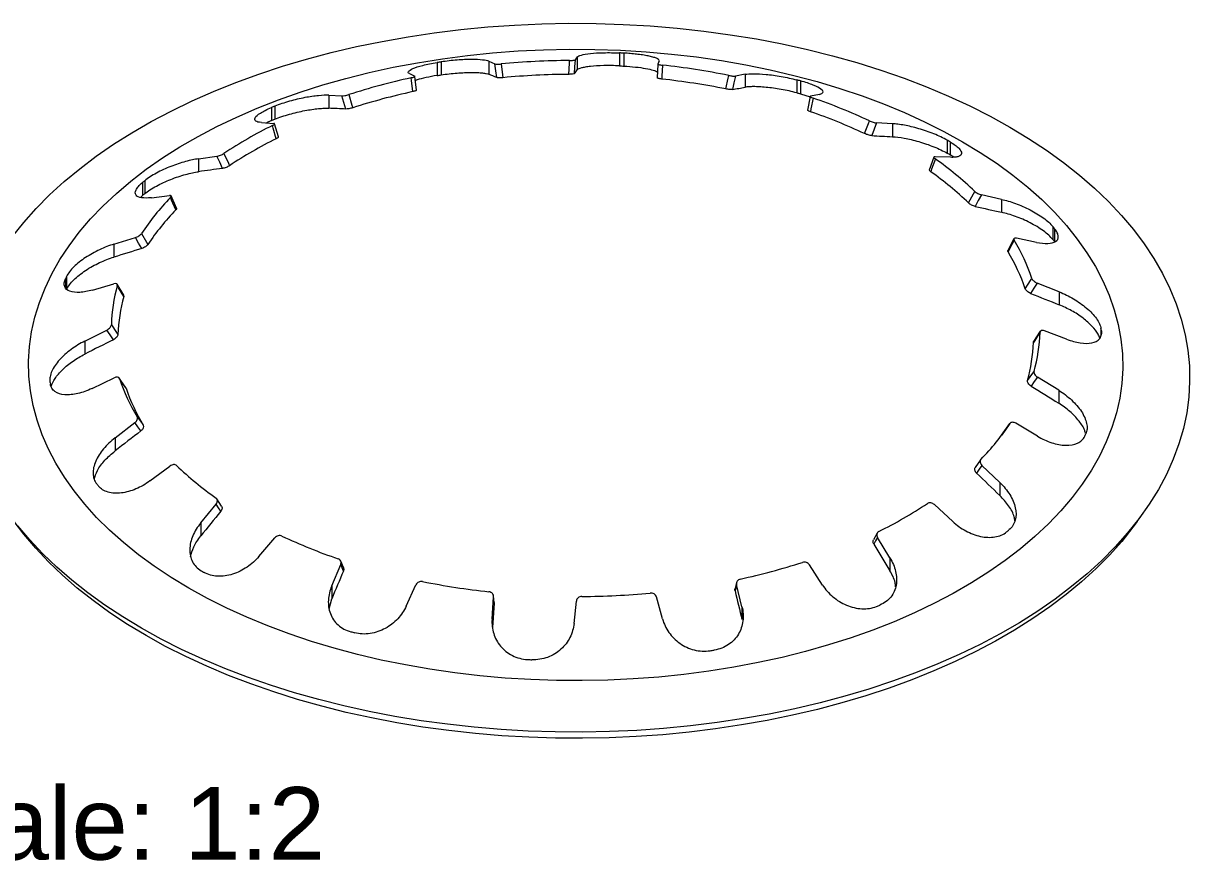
# Model space of a CAD drawing. Header units: millimetres. Extents: x 4337 to 4534, y 1258 to 1534.
# Drawn here: x 4363.1 to 4415.3, y 1314.5 to 1352 of the extents above; entities that cross this region are included whole.
import ezdxf

# ---------------------------------------------------------------- set-up
doc = ezdxf.new("R2010")
doc.units = ezdxf.units.MM
doc.styles.get("Standard").update_dxf_attribs({"font": 'arial.ttf'})

msp = doc.modelspace()

# ---------------------------------------------------------------- linework, layer by layer
at = {"color": 7, "linetype": 'Continuous', "lineweight": 15}
for p, q in [((4381.814, 1350.294), (4381.814, 1349.714)), ((4383.949, 1350.321), (4384.222, 1350.206)), ((4383.949, 1350.321), (4383.949, 1349.741)), ((4387.913, 1350.521), (4387.81, 1350.387)), ((4387.913, 1350.521), (4387.913, 1349.941)), ((4389.806, 1350.698), (4389.806, 1350.118)), ((4389.99, 1350.688), (4389.99, 1350.108)), ((4391.583, 1350.336), (4391.514, 1350.2)), ((4391.583, 1350.336), (4391.581, 1350.353)), ((4380.39, 1349.77), (4380.631, 1349.65)), ((4381.635, 1350.266), (4381.635, 1349.686)), ((4391.513, 1350.198), (4391.493, 1349.577)), ((4380.709, 1349.027), (4380.637, 1349.643)), ((4395.427, 1349.741), (4394.992, 1349.662)), ((4395.427, 1349.741), (4395.427, 1349.161)), ((4397.74, 1349.49), (4397.74, 1348.91)), ((4397.907, 1349.445), (4397.907, 1348.865)), ((4376.784, 1348.8), (4377.367, 1348.771)), ((4376.784, 1348.8), (4376.784, 1348.22)), ((4397.907, 1348.865), (4398.342, 1348.728)), ((4398.345, 1348.744), (4398.223, 1348.137)), ((4398.766, 1348.842), (4398.362, 1348.754)), ((4374.213, 1348.248), (4374.213, 1347.668)), ((4374.364, 1348.309), (4374.364, 1347.729)), ((4373.766, 1347.58), (4374.321, 1347.54)), ((4374.213, 1347.668), (4373.991, 1347.564)), ((4374.523, 1346.933), (4374.355, 1347.525)), ((4402.026, 1347.525), (4401.312, 1347.562)), ((4402.026, 1347.525), (4402.026, 1346.945)), ((4404.479, 1346.788), (4404.479, 1346.208)), ((4404.61, 1346.713), (4404.61, 1346.133)), ((4370.952, 1345.955), (4371.775, 1346.07)), ((4370.952, 1345.955), (4370.952, 1345.375)), ((4403.884, 1346.026), (4403.677, 1345.453)), ((4404.631, 1346.021), (4403.941, 1346.044)), ((4368.434, 1344.886), (4368.434, 1344.306)), ((4368.54, 1344.973), (4368.54, 1344.393)), ((4368.434, 1344.306), (4368.354, 1344.223)), ((4368.839, 1344.213), (4369.642, 1344.312)), ((4369.968, 1343.741), (4369.726, 1344.292)), ((4406.913, 1344.139), (4406.007, 1344.341)), ((4406.913, 1344.139), (4406.913, 1343.559)), ((4409.212, 1342.919), (4409.212, 1342.339)), ((4409.29, 1342.822), (4409.29, 1342.242)), ((4367.157, 1342.131), (4368.12, 1342.428)), ((4367.157, 1342.131), (4367.157, 1341.551)), ((4407.462, 1342.375), (4407.193, 1341.851)), ((4408.471, 1342.211), (4407.578, 1342.396)), ((4365.043, 1340.688), (4365.043, 1340.108)), ((4409.5, 1339.993), (4408.51, 1340.388)), ((4366.204, 1340.077), (4367.158, 1340.354)), ((4367.597, 1339.839), (4367.31, 1340.335)), ((4409.5, 1339.993), (4409.5, 1339.413)), ((4365.857, 1337.788), (4366.844, 1338.283)), ((4365.857, 1337.788), (4365.857, 1337.208)), ((4408.337, 1337.728), (4408.349, 1337.765)), ((4408.644, 1338.234), (4408.347, 1337.767)), ((4409.822, 1337.874), (4408.835, 1338.249)), ((4409.475, 1335.585), (4408.521, 1336.178)), ((4366.178, 1335.669), (4367.168, 1336.145)), ((4367.696, 1335.698), (4367.398, 1336.135)), ((4409.475, 1335.585), (4409.475, 1335.005)), ((4367.208, 1333.451), (4368.1, 1334.137)), ((4408.521, 1333.531), (4407.558, 1334.105)), ((4406.996, 1333.691), (4406.92, 1333.578)), ((4367.208, 1333.451), (4367.208, 1332.871)), ((4368.765, 1331.523), (4369.671, 1332.191)), ((4405.973, 1332.475), (4405.731, 1332.128)), ((4406.839, 1331.449), (4406.036, 1332.221)), ((4406.839, 1331.449), (4406.839, 1330.869)), ((4371.047, 1329.641), (4371.737, 1330.489)), ((4371.979, 1330.395), (4371.771, 1330.72)), ((4404.726, 1329.707), (4403.904, 1330.462)), ((4412.981, 1329.704), (4413.255, 1330.087)), ((4371.047, 1329.641), (4371.047, 1329.061)), ((4373.652, 1328.137), (4374.366, 1328.971)), ((4401.343, 1329.191), (4401.175, 1328.885)), ((4401.912, 1328.082), (4401.357, 1328.993)), ((4377.441, 1327.641), (4377.319, 1327.933)), ((4401.912, 1328.082), (4401.912, 1327.502)), ((4376.912, 1326.82), (4377.316, 1327.778)), ((4398.894, 1326.862), (4398.311, 1327.761)), ((4376.912, 1326.82), (4376.912, 1326.24)), ((4380.251, 1325.921), (4380.686, 1326.871)), ((4395.048, 1326.98), (4394.975, 1326.699)), ((4395.288, 1325.892), (4395.048, 1326.883)), ((4384.095, 1325.326), (4384.164, 1326.333)), ((4384.185, 1326.086), (4384.164, 1326.363)), ((4391.729, 1325.341), (4391.456, 1326.327)), ((4376.796, 1325.8), (4376.912, 1326.24)), ((4384.185, 1326.056), (4384.11, 1324.964)), ((4387.765, 1325.141), (4387.869, 1326.146)), ((4395.288, 1325.892), (4395.288, 1325.312))]:
    msp.add_line(p, q, dxfattribs=at)
at = {"color": 8, "linetype": 'Continuous', "lineweight": 15}
for p, q in [((4364.995, 1340.585), (4364.995, 1340.171)), ((4411.366, 1338.348), (4411.366, 1338.021)), ((4411.382, 1338.242), (4411.382, 1338.117)), ((4384.095, 1325.326), (4384.095, 1325.101))]:
    msp.add_line(p, q, dxfattribs=at)
at = {"color": 7, "linetype": 'Continuous', "lineweight": 15, "flags": 128}
for points in [[(4362.611, 1342.467), (4363.119, 1343.105), (4363.677, 1343.729), (4364.281, 1344.339), (4364.932, 1344.932), (4365.627, 1345.509), (4366.366, 1346.067), (4367.147, 1346.605), (4367.968, 1347.124), (4368.829, 1347.62), (4369.726, 1348.095), (4370.659, 1348.545), (4371.626, 1348.972), (4372.624, 1349.373), (4373.652, 1349.749), (4374.708, 1350.098), (4375.79, 1350.42), (4376.895, 1350.713), (4378.022, 1350.978), (4379.168, 1351.215), (4380.331, 1351.421), (4381.508, 1351.598), (4382.698, 1351.745), (4383.898, 1351.861), (4385.106, 1351.946), (4386.319, 1352), (4387.535, 1352.024), (4388.752, 1352.016), (4389.966, 1351.977), (4391.177, 1351.907), (4392.381, 1351.806), (4393.577, 1351.675), (4394.761, 1351.513), (4395.931, 1351.322), (4397.086, 1351.1), (4398.222, 1350.849), (4399.338, 1350.57), (4400.432, 1350.262), (4401.501, 1349.927), (4402.544, 1349.564), (4403.557, 1349.176), (4404.54, 1348.762), (4405.49, 1348.323), (4406.405, 1347.86), (4407.285, 1347.375)], [(4405.163, 1346.722), (4405.956, 1346.242), (4406.709, 1345.741), (4407.421, 1345.221), (4408.09, 1344.682), (4408.714, 1344.125), (4409.292, 1343.552), (4409.823, 1342.964), (4410.306, 1342.362), (4410.739, 1341.748), (4411.122, 1341.123), (4411.454, 1340.488), (4411.734, 1339.845), (4411.961, 1339.195), (4412.136, 1338.539), (4412.257, 1337.88), (4412.324, 1337.218), (4412.337, 1336.555), (4412.297, 1335.892), (4412.203, 1335.231), (4412.055, 1334.574), (4411.854, 1333.921), (4411.601, 1333.274), (4411.295, 1332.635), (4410.937, 1332.005), (4410.529, 1331.385), (4410.071, 1330.777), (4409.564, 1330.182), (4409.009, 1329.601), (4408.407, 1329.036), (4407.761, 1328.488), (4407.071, 1327.958), (4406.338, 1327.447), (4405.565, 1326.957), (4404.752, 1326.488), (4403.903, 1326.042), (4403.018, 1325.619), (4402.1, 1325.22), (4401.151, 1324.847), (4400.172, 1324.5), (4399.166, 1324.18), (4398.135, 1323.887), (4397.082, 1323.622), (4396.008, 1323.387), (4394.917, 1323.18), (4393.81, 1323.004), (4392.689, 1322.857), (4391.558, 1322.741), (4390.419, 1322.656), (4389.274, 1322.601), (4388.126, 1322.578), (4386.978, 1322.586), (4385.831, 1322.625), (4384.689, 1322.695), (4383.553, 1322.795), (4382.427, 1322.927), (4381.313, 1323.088), (4380.214, 1323.28), (4379.131, 1323.501), (4378.067, 1323.751), (4377.025, 1324.03), (4376.006, 1324.336), (4375.013, 1324.67), (4374.049, 1325.03), (4373.115, 1325.416), (4372.213, 1325.827), (4371.346, 1326.262), (4370.515, 1326.72), (4369.722, 1327.2), (4368.969, 1327.7), (4368.257, 1328.221), (4367.589, 1328.76), (4366.964, 1329.317), (4366.386, 1329.89), (4365.855, 1330.478), (4365.372, 1331.079), (4364.939, 1331.693), (4364.556, 1332.319), (4364.224, 1332.953), (4363.944, 1333.597), (4363.717, 1334.247), (4363.543, 1334.902), (4363.422, 1335.561), (4363.354, 1336.223), (4363.341, 1336.887), (4363.381, 1337.549), (4363.475, 1338.21), (4363.623, 1338.868), (4363.824, 1339.521), (4364.078, 1340.167), (4364.384, 1340.807), (4364.741, 1341.437), (4365.15, 1342.057), (4365.608, 1342.665), (4366.115, 1343.26), (4366.67, 1343.84), (4367.271, 1344.405), (4367.917, 1344.953), (4368.608, 1345.483), (4369.34, 1345.994), (4370.114, 1346.485), (4370.926, 1346.953), (4371.775, 1347.4), (4372.66, 1347.823), (4373.578, 1348.221), (4374.528, 1348.595), (4375.506, 1348.942), (4376.512, 1349.262), (4377.543, 1349.555), (4378.596, 1349.819), (4379.67, 1350.055), (4380.762, 1350.261), (4381.869, 1350.438), (4382.989, 1350.584), (4384.12, 1350.7), (4385.259, 1350.786), (4386.404, 1350.84), (4387.552, 1350.863), (4388.701, 1350.856), (4389.847, 1350.817), (4390.99, 1350.747), (4392.125, 1350.646), (4393.251, 1350.515), (4394.365, 1350.353), (4395.465, 1350.162), (4396.548, 1349.941), (4397.611, 1349.691), (4398.654, 1349.412), (4399.672, 1349.105), (4400.665, 1348.771), (4401.629, 1348.411), (4402.563, 1348.025), (4403.465, 1347.614), (4404.332, 1347.18), (4405.163, 1346.722)], [(4387.532, 1349.738), (4387.557, 1350.234), (4387.563, 1350.359)], [(4387.81, 1350.387), (4387.794, 1350.075), (4387.778, 1349.766)], [(4384.305, 1349.591), (4384.264, 1349.897), (4384.222, 1350.206)], [(4384.5, 1350.204), (4384.565, 1349.713), (4384.582, 1349.589)], [(4391.722, 1350.149), (4391.705, 1349.652), (4391.701, 1349.527)], [(4380.54, 1348.964), (4380.482, 1349.456), (4380.468, 1349.58)], [(4394.562, 1349.085), (4394.666, 1349.568), (4394.692, 1349.689)], [(4394.992, 1349.662), (4394.927, 1349.358), (4394.861, 1349.058)], [(4377.543, 1348.183), (4377.455, 1348.476), (4377.367, 1348.771)], [(4377.68, 1348.83), (4377.821, 1348.36), (4377.856, 1348.241)], [(4398.476, 1348.671), (4398.378, 1348.186), (4398.354, 1348.064)], [(4407.285, 1347.375), (4408.126, 1346.867), (4408.927, 1346.339), (4409.687, 1345.79), (4410.405, 1345.223), (4411.078, 1344.638), (4411.705, 1344.036), (4412.286, 1343.419), (4412.819, 1342.788), (4413.304, 1342.143), (4413.738, 1341.487), (4414.122, 1340.82), (4414.454, 1340.145), (4414.734, 1339.461), (4414.961, 1338.771), (4415.136, 1338.076), (4415.257, 1337.377), (4415.324, 1336.676), (4415.337, 1335.973), (4415.297, 1335.271), (4415.203, 1334.571), (4415.055, 1333.874), (4414.854, 1333.181), (4414.6, 1332.494), (4414.294, 1331.815), (4413.936, 1331.143), (4413.527, 1330.482), (4413.068, 1329.831), (4412.559, 1329.193), (4412.002, 1328.569), (4411.397, 1327.959), (4410.747, 1327.366), (4410.051, 1326.789), (4409.312, 1326.231), (4408.531, 1325.693), (4407.71, 1325.175), (4406.85, 1324.678), (4405.952, 1324.204), (4405.019, 1323.753), (4404.052, 1323.326), (4403.054, 1322.925), (4402.026, 1322.549), (4400.97, 1322.2), (4399.888, 1321.879), (4398.783, 1321.585), (4397.656, 1321.32), (4396.511, 1321.084), (4395.348, 1320.877), (4394.17, 1320.7), (4392.98, 1320.554), (4391.78, 1320.438), (4390.572, 1320.352), (4389.359, 1320.298), (4388.143, 1320.275), (4386.927, 1320.282), (4385.712, 1320.321), (4384.501, 1320.391), (4383.297, 1320.492), (4382.102, 1320.623), (4380.918, 1320.785), (4379.747, 1320.977), (4378.593, 1321.198), (4377.456, 1321.449), (4376.34, 1321.728), (4375.246, 1322.036), (4374.177, 1322.371), (4373.135, 1322.734), (4372.121, 1323.122), (4371.138, 1323.536), (4370.188, 1323.975), (4369.273, 1324.438), (4368.394, 1324.923), (4367.553, 1325.431), (4366.751, 1325.96), (4365.991, 1326.508), (4365.274, 1327.075), (4364.601, 1327.66), (4363.973, 1328.262), (4363.392, 1328.879), (4362.859, 1329.511)], [(4374.429, 1346.856), (4374.295, 1347.329), (4374.261, 1347.448)], [(4400.78, 1347.083), (4400.951, 1347.538), (4400.995, 1347.652)], [(4401.312, 1347.562), (4401.204, 1347.277), (4401.097, 1346.993)], [(4372.086, 1346.192), (4372.284, 1345.756), (4372.334, 1345.647)], [(4372.023, 1345.525), (4371.899, 1345.797), (4371.775, 1346.07)], [(4403.947, 1345.948), (4403.78, 1345.491), (4403.738, 1345.375)], [(4369.934, 1343.668), (4369.741, 1344.108), (4369.692, 1344.218)], [(4405.437, 1343.975), (4405.655, 1344.39), (4405.71, 1344.494)], [(4406.007, 1344.341), (4405.87, 1344.081), (4405.734, 1343.822)], [(4368.392, 1342.609), (4368.624, 1342.217), (4368.683, 1342.118)], [(4368.41, 1341.937), (4368.266, 1342.182), (4368.12, 1342.428)], [(4407.475, 1342.31), (4407.26, 1341.891), (4407.206, 1341.786)], [(4407.972, 1340.134), (4408.21, 1340.502), (4408.271, 1340.595)], [(4408.51, 1340.388), (4408.361, 1340.157), (4408.212, 1339.927)], [(4367.6, 1339.785), (4367.37, 1340.182), (4367.312, 1340.282)], [(4367.141, 1337.852), (4366.993, 1338.067), (4366.844, 1338.283)], [(4367.044, 1338.513), (4367.282, 1338.169), (4367.341, 1338.082)], [(4408.634, 1338.195), (4408.397, 1337.822), (4408.337, 1337.728)], [(4408.079, 1336.024), (4408.308, 1336.345), (4408.366, 1336.426)], [(4408.521, 1336.178), (4408.376, 1335.977), (4408.233, 1335.777)], [(4367.706, 1335.676), (4367.468, 1336.024), (4367.408, 1336.112)], [(4368.369, 1333.764), (4368.235, 1333.95), (4368.1, 1334.137)], [(4368.204, 1334.398), (4368.419, 1334.099), (4368.473, 1334.024)], [(4407.286, 1334.098), (4407.054, 1333.773), (4406.996, 1333.691)], [(4406.036, 1332.221), (4405.915, 1332.047), (4405.794, 1331.873)], [(4371.945, 1330.164), (4371.841, 1330.326), (4371.737, 1330.489)], [(4412.981, 1329.704), (4412.795, 1329.451), (4412.292, 1328.819), (4411.741, 1328.202), (4411.143, 1327.599), (4410.499, 1327.012), (4409.811, 1326.441), (4409.08, 1325.889), (4408.308, 1325.357), (4407.495, 1324.844), (4406.644, 1324.353), (4405.756, 1323.884), (4404.834, 1323.438), (4403.877, 1323.016), (4402.89, 1322.619), (4401.873, 1322.247), (4400.828, 1321.902), (4399.758, 1321.584), (4398.665, 1321.293), (4397.55, 1321.031), (4396.417, 1320.797), (4395.267, 1320.593), (4394.102, 1320.418), (4392.925, 1320.273), (4391.738, 1320.158), (4390.543, 1320.074), (4389.343, 1320.02), (4388.14, 1319.997), (4386.937, 1320.005), (4385.735, 1320.043), (4384.537, 1320.112), (4383.346, 1320.212), (4382.164, 1320.342), (4380.992, 1320.502), (4379.835, 1320.691), (4378.692, 1320.91), (4377.568, 1321.159), (4376.464, 1321.435), (4375.382, 1321.739), (4374.325, 1322.071), (4373.294, 1322.43), (4372.291, 1322.814), (4371.319, 1323.224), (4370.379, 1323.658), (4369.473, 1324.115), (4368.604, 1324.596), (4367.772, 1325.098), (4366.979, 1325.621), (4366.227, 1326.163), (4365.517, 1326.724), (4364.852, 1327.303), (4364.231, 1327.898), (4363.656, 1328.509), (4363.129, 1329.133), (4362.697, 1329.704)], [(4401.357, 1328.993), (4401.273, 1328.839), (4401.19, 1328.687)], [(4377.438, 1327.487), (4377.377, 1327.632), (4377.316, 1327.778)], [(4395.048, 1326.883), (4395.011, 1326.742), (4394.975, 1326.601)], [(4384.185, 1326.056), (4384.175, 1326.194), (4384.164, 1326.333)]]:
    msp.add_lwpolyline(points, dxfattribs=at)
at = {"color": 7, "linetype": 'Continuous', "lineweight": 15}
for centre, radius, start, end in [((4387.831, 1314.646), 35.714, 90.4301, 95.3526), ((4388.075, 1316.743), 33.604, 78.6437, 83.7702), ((4386.8, 1320.506), 29.756, 102.2866, 107.8464), ((4387.831, 1314.533), 35.206, 90.4866, 95.2961), ((4388.072, 1316.601), 33.125, 78.7025, 83.7114), ((4386.814, 1320.31), 29.332, 102.3504, 107.7826), ((4390.445, 1325.18), 24.826, 64.8534, 71.1273), ((4390.409, 1324.918), 24.472, 64.9254, 71.0554), ((4382.95, 1329.885), 19.595, 116.324, 123.6707), ((4383.019, 1329.556), 19.315, 116.4082, 123.5864), ((4395.444, 1333.839), 14.796, 46.0655, 54.9266), ((4395.337, 1333.454), 14.585, 46.1671, 54.825), ((4377.536, 1336.553), 10.967, 135.6596, 146.4809), ((4377.682, 1336.129), 10.81, 135.7836, 146.3569), ((4400.315, 1337.945), 8.386, 18.4264, 31.3706), ((4400.137, 1337.501), 8.265, 18.5745, 31.2224), ((4374.153, 1338.34), 7.111, 164.1569, 178.6077), ((4374.347, 1337.891), 7.008, 164.3221, 178.4425), ((4401.526, 1338.367), 7.111, 344.1569, 358.6077), ((4401.331, 1337.918), 7.008, 344.3221, 358.4425), ((4375.364, 1338.763), 8.386, 198.4264, 211.3706), ((4375.541, 1338.308), 8.265, 198.5745, 211.2224), ((4398.143, 1340.154), 10.967, 315.6596, 326.4809), ((4380.234, 1342.869), 14.796, 226.0655, 234.9266), ((4392.728, 1346.823), 19.595, 296.324, 303.6707), ((4385.233, 1351.528), 24.826, 244.8534, 251.1273), ((4388.879, 1356.202), 29.756, 282.2866, 287.8464), ((4387.603, 1359.964), 33.604, 258.6437, 263.7702), ((4387.847, 1362.062), 35.714, 270.4301, 275.3526)]:
    msp.add_arc(centre, radius, start, end, dxfattribs=at)
for points in [[(4381.814, 1350.294), (4381.754, 1350.285), (4381.695, 1350.276), (4381.635, 1350.266)], [(4389.99, 1350.688), (4389.929, 1350.692), (4389.868, 1350.695), (4389.806, 1350.698)], [(4387.778, 1349.766), (4387.823, 1349.825), (4387.868, 1349.883), (4387.913, 1349.941)], [(4389.806, 1350.118), (4389.868, 1350.115), (4389.929, 1350.112), (4389.99, 1350.108)], [(4381.635, 1349.686), (4381.695, 1349.696), (4381.754, 1349.705), (4381.814, 1349.714)], [(4384.305, 1349.591), (4384.186, 1349.641), (4384.068, 1349.691), (4383.949, 1349.741)], [(4397.907, 1349.445), (4397.851, 1349.46), (4397.796, 1349.475), (4397.74, 1349.49)], [(4394.861, 1349.058), (4395.05, 1349.092), (4395.239, 1349.127), (4395.427, 1349.161)], [(4397.74, 1348.91), (4397.796, 1348.895), (4397.851, 1348.88), (4397.907, 1348.865)], [(4374.364, 1348.309), (4374.314, 1348.289), (4374.263, 1348.268), (4374.213, 1348.248)], [(4377.543, 1348.183), (4377.29, 1348.195), (4377.037, 1348.207), (4376.784, 1348.22)], [(4374.213, 1347.668), (4374.263, 1347.688), (4374.314, 1347.709), (4374.364, 1347.729)], [(4401.097, 1346.993), (4401.407, 1346.977), (4401.716, 1346.961), (4402.026, 1346.945)], [(4404.61, 1346.713), (4404.566, 1346.738), (4404.523, 1346.763), (4404.479, 1346.788)], [(4404.479, 1346.208), (4404.523, 1346.183), (4404.566, 1346.158), (4404.61, 1346.133)], [(4372.023, 1345.525), (4371.666, 1345.475), (4371.309, 1345.425), (4370.952, 1345.375)], [(4368.54, 1344.973), (4368.504, 1344.944), (4368.469, 1344.915), (4368.434, 1344.886)], [(4368.434, 1344.306), (4368.469, 1344.335), (4368.504, 1344.364), (4368.54, 1344.393)], [(4405.734, 1343.822), (4406.127, 1343.735), (4406.52, 1343.647), (4406.913, 1343.559)], [(4409.29, 1342.822), (4409.264, 1342.854), (4409.238, 1342.887), (4409.212, 1342.919)], [(4368.41, 1341.937), (4367.992, 1341.808), (4367.575, 1341.68), (4367.157, 1341.551)], [(4409.212, 1342.339), (4409.238, 1342.307), (4409.264, 1342.274), (4409.29, 1342.242)], [(4365.043, 1340.688), (4365.027, 1340.654), (4365.011, 1340.619), (4364.995, 1340.585)], [(4408.212, 1339.927), (4408.642, 1339.755), (4409.071, 1339.584), (4409.5, 1339.413)], [(4411.382, 1338.242), (4411.377, 1338.278), (4411.372, 1338.313), (4411.366, 1338.348)], [(4367.141, 1337.852), (4366.713, 1337.638), (4366.285, 1337.423), (4365.857, 1337.208)], [(4364.296, 1335.971), (4364.301, 1335.936), (4364.307, 1335.9), (4364.312, 1335.865)], [(4408.233, 1335.777), (4408.647, 1335.52), (4409.061, 1335.263), (4409.475, 1335.005)], [(4368.369, 1333.764), (4367.982, 1333.466), (4367.595, 1333.168), (4367.208, 1332.871)], [(4410.635, 1333.525), (4410.651, 1333.56), (4410.667, 1333.594), (4410.683, 1333.628)], [(4405.794, 1331.873), (4406.143, 1331.539), (4406.491, 1331.204), (4406.839, 1330.869)], [(4366.389, 1331.391), (4366.415, 1331.359), (4366.441, 1331.327), (4366.467, 1331.294)], [(4371.945, 1330.164), (4371.645, 1329.796), (4371.346, 1329.429), (4371.047, 1329.061)], [(4407.139, 1329.24), (4407.174, 1329.269), (4407.209, 1329.299), (4407.245, 1329.328)], [(4401.19, 1328.687), (4401.431, 1328.292), (4401.672, 1327.897), (4401.912, 1327.502)], [(4371.068, 1327.5), (4371.112, 1327.475), (4371.156, 1327.45), (4371.199, 1327.425)], [(4377.438, 1327.487), (4377.262, 1327.071), (4377.087, 1326.655), (4376.912, 1326.24)], [(4394.975, 1326.601), (4395.08, 1326.171), (4395.184, 1325.742), (4395.288, 1325.312)], [(4401.314, 1325.904), (4401.365, 1325.925), (4401.415, 1325.945), (4401.466, 1325.965)], [(4377.771, 1324.769), (4377.827, 1324.754), (4377.883, 1324.739), (4377.939, 1324.723)], [(4393.864, 1323.919), (4393.924, 1323.928), (4393.984, 1323.938), (4394.043, 1323.947)], [(4385.688, 1323.525), (4385.749, 1323.522), (4385.811, 1323.519), (4385.872, 1323.515)]]:
    msp.add_open_spline(points, degree=3, dxfattribs=at)
for points, knots in [([(4383.949, 1350.321), (4383.89, 1350.346), (4383.796, 1350.366), (4383.533, 1350.395), (4383.371, 1350.403), (4382.981, 1350.402), (4382.764, 1350.394), (4382.41, 1350.367), (4382.291, 1350.355), (4382.053, 1350.328), (4381.932, 1350.312), (4381.814, 1350.294)], [0, 0, 0, 0, 0.25, 0.25, 0.5, 0.5, 0.75, 0.75, 0.875, 0.875, 1, 1, 1, 1]), ([(4387.563, 1350.359), (4387.625, 1350.359), (4387.685, 1350.362), (4387.775, 1350.372), (4387.804, 1350.379), (4387.81, 1350.387)], [0, 0, 0, 0, 0.5, 0.5, 1, 1, 1, 1]), ([(4387.913, 1350.521), (4387.936, 1350.55), (4387.995, 1350.578), (4388.194, 1350.63), (4388.327, 1350.653), (4388.67, 1350.69), (4388.87, 1350.702), (4389.209, 1350.71), (4389.325, 1350.711), (4389.562, 1350.707), (4389.685, 1350.704), (4389.806, 1350.698)], [0, 0, 0, 0, 0.25, 0.25, 0.5, 0.5, 0.75, 0.75, 0.875, 0.875, 1, 1, 1, 1]), ([(4391.576, 1350.382), (4391.558, 1350.399), (4391.521, 1350.432), (4391.388, 1350.486), (4391.204, 1350.537), (4390.97, 1350.585), (4390.711, 1350.625), (4390.431, 1350.657), (4390.19, 1350.677), (4390.041, 1350.686), (4389.99, 1350.688)], [0, 0, 0, 0, 0.145178, 0.290973, 0.436666, 0.57038, 0.703998, 0.821746, 0.939456, 1, 1, 1, 1]), ([(4380.39, 1349.77), (4380.338, 1349.796), (4380.325, 1349.829), (4380.378, 1349.907), (4380.444, 1349.95), (4380.663, 1350.044), (4380.81, 1350.092), (4381.09, 1350.163), (4381.19, 1350.185), (4381.403, 1350.228), (4381.517, 1350.248), (4381.635, 1350.266)], [0, 0, 0, 0, 0.25, 0.25, 0.5, 0.5, 0.75, 0.75, 0.875, 0.875, 1, 1, 1, 1]), ([(4381.814, 1349.714), (4381.931, 1349.732), (4382.05, 1349.748), (4382.288, 1349.775), (4382.409, 1349.787), (4382.759, 1349.814), (4382.981, 1349.822), (4383.271, 1349.823), (4383.361, 1349.821), (4383.525, 1349.813), (4383.598, 1349.807), (4383.729, 1349.793), (4383.786, 1349.784), (4383.881, 1349.765), (4383.92, 1349.753), (4383.949, 1349.741)], [0, 0, 0, 0, 0.125, 0.125, 0.25, 0.25, 0.5, 0.5, 0.625, 0.625, 0.75, 0.75, 0.875, 0.875, 1, 1, 1, 1]), ([(4384.222, 1350.206), (4384.237, 1350.199), (4384.275, 1350.196), (4384.376, 1350.195), (4384.439, 1350.198), (4384.5, 1350.204)], [0, 0, 0, 0, 0.5, 0.5, 1, 1, 1, 1]), ([(4387.778, 1349.766), (4387.773, 1349.759), (4387.744, 1349.752), (4387.654, 1349.742), (4387.594, 1349.738), (4387.532, 1349.738)], [0, 0, 0, 0, 0.5, 0.5, 1, 1, 1, 1]), ([(4389.806, 1350.118), (4389.685, 1350.124), (4389.565, 1350.127), (4389.328, 1350.131), (4389.21, 1350.13), (4388.874, 1350.123), (4388.67, 1350.11), (4388.415, 1350.082), (4388.338, 1350.072), (4388.202, 1350.049), (4388.144, 1350.037), (4388.046, 1350.011), (4388.005, 1349.998), (4387.945, 1349.97), (4387.924, 1349.956), (4387.913, 1349.941)], [0, 0, 0, 0, 0.125, 0.125, 0.25, 0.25, 0.5, 0.5, 0.625, 0.625, 0.75, 0.75, 0.875, 0.875, 1, 1, 1, 1]), ([(4389.99, 1350.108), (4390.17, 1350.096), (4390.528, 1350.072), (4390.987, 1350.005), (4391.339, 1349.928), (4391.449, 1349.876), (4391.502, 1349.851)], [0, 0, 0, 0, 0.249592, 0.498866, 0.758234, 1, 1, 1, 1]), ([(4391.514, 1350.2), (4391.51, 1350.192), (4391.53, 1350.183), (4391.606, 1350.164), (4391.661, 1350.155), (4391.722, 1350.149)], [0, 0, 0, 0, 0.5, 0.5, 1, 1, 1, 1]), ([(4395.427, 1349.741), (4395.521, 1349.758), (4395.647, 1349.767), (4395.967, 1349.767), (4396.152, 1349.757), (4396.577, 1349.716), (4396.805, 1349.685), (4397.163, 1349.622), (4397.281, 1349.598), (4397.513, 1349.547), (4397.629, 1349.519), (4397.74, 1349.49)], [0, 0, 0, 0, 0.25, 0.25, 0.5, 0.5, 0.75, 0.75, 0.875, 0.875, 1, 1, 1, 1]), ([(4380.468, 1349.58), (4380.525, 1349.593), (4380.574, 1349.607), (4380.634, 1349.632), (4380.644, 1349.643), (4380.631, 1349.65)], [0, 0, 0, 0, 0.5, 0.5, 1, 1, 1, 1]), ([(4381.635, 1349.686), (4381.466, 1349.657), (4381.129, 1349.597), (4380.797, 1349.511), (4380.687, 1349.465), (4380.659, 1349.453)], [0, 0, 0, 0, 0.429343, 0.858128, 1, 1, 1, 1]), ([(4384.582, 1349.589), (4384.521, 1349.583), (4384.458, 1349.58), (4384.357, 1349.581), (4384.32, 1349.584), (4384.305, 1349.591)], [0, 0, 0, 0, 0.5, 0.5, 1, 1, 1, 1]), ([(4391.701, 1349.527), (4391.64, 1349.534), (4391.585, 1349.543), (4391.509, 1349.562), (4391.489, 1349.571), (4391.493, 1349.579)], [0, 0, 0, 0, 0.5, 0.5, 1, 1, 1, 1]), ([(4394.692, 1349.689), (4394.751, 1349.677), (4394.814, 1349.668), (4394.924, 1349.658), (4394.968, 1349.657), (4394.992, 1349.662)], [0, 0, 0, 0, 0.5, 0.5, 1, 1, 1, 1]), ([(4398.766, 1348.842), (4398.853, 1348.861), (4398.904, 1348.891), (4398.927, 1348.97), (4398.898, 1349.018), (4398.752, 1349.13), (4398.638, 1349.192), (4398.401, 1349.288), (4398.314, 1349.32), (4398.123, 1349.383), (4398.018, 1349.415), (4397.907, 1349.445)], [0, 0, 0, 0, 0.25, 0.25, 0.5, 0.5, 0.75, 0.75, 0.875, 0.875, 1, 1, 1, 1]), ([(4376.784, 1348.8), (4376.658, 1348.806), (4376.504, 1348.8), (4376.137, 1348.765), (4375.934, 1348.736), (4375.487, 1348.651), (4375.255, 1348.597), (4374.904, 1348.497), (4374.791, 1348.462), (4374.571, 1348.389), (4374.464, 1348.349), (4374.364, 1348.309)], [0, 0, 0, 0, 0.25, 0.25, 0.5, 0.5, 0.75, 0.75, 0.875, 0.875, 1, 1, 1, 1]), ([(4377.367, 1348.771), (4377.399, 1348.77), (4377.449, 1348.775), (4377.564, 1348.797), (4377.627, 1348.813), (4377.68, 1348.83)], [0, 0, 0, 0, 0.5, 0.5, 1, 1, 1, 1]), ([(4380.705, 1349.027), (4380.706, 1349.025), (4380.71, 1349.02), (4380.687, 1349.007), (4380.639, 1348.989), (4380.584, 1348.974), (4380.549, 1348.966), (4380.54, 1348.964)], [0, 0, 0, 0, 0.104482, 0.371555, 0.638814, 0.906436, 1, 1, 1, 1]), ([(4394.861, 1349.058), (4394.837, 1349.053), (4394.793, 1349.054), (4394.683, 1349.064), (4394.62, 1349.073), (4394.562, 1349.085)], [0, 0, 0, 0, 0.5, 0.5, 1, 1, 1, 1]), ([(4397.74, 1348.91), (4397.63, 1348.939), (4397.516, 1348.967), (4397.284, 1349.018), (4397.163, 1349.041), (4396.81, 1349.104), (4396.577, 1349.136), (4396.261, 1349.166), (4396.16, 1349.174), (4395.973, 1349.184), (4395.887, 1349.187), (4395.728, 1349.187), (4395.656, 1349.185), (4395.529, 1349.176), (4395.474, 1349.17), (4395.427, 1349.161)], [0, 0, 0, 0, 0.125, 0.125, 0.25, 0.25, 0.5, 0.5, 0.625, 0.625, 0.75, 0.75, 0.875, 0.875, 1, 1, 1, 1]), ([(4398.362, 1348.754), (4398.34, 1348.75), (4398.34, 1348.738), (4398.381, 1348.708), (4398.423, 1348.689), (4398.476, 1348.671)], [0, 0, 0, 0, 0.5, 0.5, 1, 1, 1, 1]), ([(4373.766, 1347.58), (4373.646, 1347.588), (4373.56, 1347.611), (4373.462, 1347.684), (4373.452, 1347.733), (4373.521, 1347.856), (4373.599, 1347.927), (4373.785, 1348.045), (4373.857, 1348.085), (4374.02, 1348.166), (4374.113, 1348.207), (4374.213, 1348.248)], [0, 0, 0, 0, 0.25, 0.25, 0.5, 0.5, 0.75, 0.75, 0.875, 0.875, 1, 1, 1, 1]), ([(4374.364, 1347.729), (4374.464, 1347.769), (4374.569, 1347.808), (4374.788, 1347.882), (4374.904, 1347.917), (4375.251, 1348.015), (4375.488, 1348.071), (4375.82, 1348.134), (4375.928, 1348.152), (4376.132, 1348.182), (4376.229, 1348.194), (4376.411, 1348.212), (4376.496, 1348.217), (4376.651, 1348.223), (4376.721, 1348.223), (4376.784, 1348.22)], [0, 0, 0, 0, 0.125, 0.125, 0.25, 0.25, 0.5, 0.5, 0.625, 0.625, 0.75, 0.75, 0.875, 0.875, 1, 1, 1, 1]), ([(4377.856, 1348.241), (4377.802, 1348.224), (4377.74, 1348.208), (4377.625, 1348.187), (4377.575, 1348.181), (4377.543, 1348.183)], [0, 0, 0, 0, 0.5, 0.5, 1, 1, 1, 1]), ([(4398.354, 1348.064), (4398.331, 1348.073), (4398.284, 1348.089), (4398.241, 1348.113), (4398.221, 1348.129), (4398.226, 1348.135), (4398.227, 1348.136)], [0, 0, 0, 0, 0.302401, 0.604811, 0.906967, 1, 1, 1, 1]), ([(4374.261, 1347.448), (4374.308, 1347.471), (4374.34, 1347.493), (4374.362, 1347.527), (4374.351, 1347.538), (4374.321, 1347.54)], [0, 0, 0, 0, 0.5, 0.5, 1, 1, 1, 1]), ([(4400.995, 1347.652), (4401.043, 1347.63), (4401.102, 1347.608), (4401.218, 1347.575), (4401.273, 1347.564), (4401.312, 1347.562)], [0, 0, 0, 0, 0.5, 0.5, 1, 1, 1, 1]), ([(4404.479, 1346.788), (4404.393, 1346.838), (4404.3, 1346.886), (4404.1, 1346.981), (4403.992, 1347.028), (4403.663, 1347.16), (4403.429, 1347.239), (4403.091, 1347.337), (4402.979, 1347.366), (4402.763, 1347.417), (4402.659, 1347.439), (4402.459, 1347.476), (4402.363, 1347.491), (4402.186, 1347.513), (4402.103, 1347.521), (4402.026, 1347.525)], [0, 0, 0, 0, 0.125, 0.125, 0.25, 0.25, 0.5, 0.5, 0.625, 0.625, 0.75, 0.75, 0.875, 0.875, 1, 1, 1, 1]), ([(4374.519, 1346.932), (4374.52, 1346.929), (4374.524, 1346.921), (4374.5, 1346.898), (4374.464, 1346.874), (4374.436, 1346.859), (4374.429, 1346.856)], [0, 0, 0, 0, 0.191044, 0.535068, 0.879561, 1, 1, 1, 1]), ([(4401.097, 1346.993), (4401.058, 1346.995), (4401.003, 1347.006), (4400.887, 1347.039), (4400.828, 1347.061), (4400.78, 1347.083)], [0, 0, 0, 0, 0.5, 0.5, 1, 1, 1, 1]), ([(4402.026, 1346.945), (4402.18, 1346.937), (4402.357, 1346.915), (4402.759, 1346.841), (4402.974, 1346.79), (4403.43, 1346.659), (4403.659, 1346.582), (4403.992, 1346.448), (4404.097, 1346.402), (4404.298, 1346.307), (4404.393, 1346.258), (4404.479, 1346.208)], [0, 0, 0, 0, 0.25, 0.25, 0.5, 0.5, 0.75, 0.75, 0.875, 0.875, 1, 1, 1, 1]), ([(4404.61, 1346.713), (4404.696, 1346.663), (4404.771, 1346.614), (4404.902, 1346.518), (4404.958, 1346.471), (4405.087, 1346.338), (4405.127, 1346.259), (4405.12, 1346.166), (4405.106, 1346.138), (4405.059, 1346.091), (4405.026, 1346.073), (4404.941, 1346.043), (4404.89, 1346.032), (4404.772, 1346.02), (4404.705, 1346.018), (4404.631, 1346.021)], [0, 0, 0, 0, 0.125, 0.125, 0.25, 0.25, 0.5, 0.5, 0.625, 0.625, 0.75, 0.75, 0.875, 0.875, 1, 1, 1, 1]), ([(4371.775, 1346.07), (4371.82, 1346.077), (4371.877, 1346.093), (4371.991, 1346.138), (4372.046, 1346.165), (4372.086, 1346.192)], [0, 0, 0, 0, 0.5, 0.5, 1, 1, 1, 1]), ([(4404.768, 1346.032), (4404.75, 1346.045), (4404.704, 1346.078), (4404.646, 1346.112), (4404.61, 1346.133)], [0, 0, 0, 0, 0.38433, 1, 1, 1, 1]), ([(4370.952, 1345.955), (4370.775, 1345.931), (4370.58, 1345.89), (4370.154, 1345.774), (4369.934, 1345.702), (4369.483, 1345.525), (4369.265, 1345.425), (4368.959, 1345.259), (4368.865, 1345.203), (4368.69, 1345.089), (4368.61, 1345.03), (4368.54, 1344.973)], [0, 0, 0, 0, 0.25, 0.25, 0.5, 0.5, 0.75, 0.75, 0.875, 0.875, 1, 1, 1, 1]), ([(4372.334, 1345.647), (4372.294, 1345.62), (4372.239, 1345.592), (4372.125, 1345.547), (4372.068, 1345.531), (4372.023, 1345.525)], [0, 0, 0, 0, 0.5, 0.5, 1, 1, 1, 1]), ([(4403.941, 1346.044), (4403.904, 1346.045), (4403.883, 1346.036), (4403.885, 1346.001), (4403.907, 1345.976), (4403.947, 1345.948)], [0, 0, 0, 0, 0.5, 0.5, 1, 1, 1, 1]), ([(4368.54, 1344.393), (4368.609, 1344.45), (4368.688, 1344.507), (4368.862, 1344.621), (4368.959, 1344.679), (4369.26, 1344.843), (4369.484, 1344.945), (4369.818, 1345.076), (4369.931, 1345.117), (4370.152, 1345.19), (4370.26, 1345.223), (4370.472, 1345.28), (4370.575, 1345.305), (4370.77, 1345.346), (4370.864, 1345.363), (4370.952, 1345.375)], [0, 0, 0, 0, 0.125, 0.125, 0.25, 0.25, 0.5, 0.5, 0.625, 0.625, 0.75, 0.75, 0.875, 0.875, 1, 1, 1, 1]), ([(4403.738, 1345.375), (4403.723, 1345.388), (4403.692, 1345.412), (4403.673, 1345.439), (4403.679, 1345.448), (4403.681, 1345.451)], [0, 0, 0, 0, 0.402439, 0.804891, 1, 1, 1, 1]), ([(4368.839, 1344.213), (4368.666, 1344.192), (4368.519, 1344.19), (4368.28, 1344.229), (4368.196, 1344.269), (4368.106, 1344.39), (4368.105, 1344.469), (4368.175, 1344.613), (4368.211, 1344.664), (4368.304, 1344.771), (4368.364, 1344.828), (4368.434, 1344.886)], [0, 0, 0, 0, 0.25, 0.25, 0.5, 0.5, 0.75, 0.75, 0.875, 0.875, 1, 1, 1, 1]), ([(4369.692, 1344.218), (4369.722, 1344.249), (4369.734, 1344.276), (4369.716, 1344.311), (4369.686, 1344.317), (4369.642, 1344.312)], [0, 0, 0, 0, 0.5, 0.5, 1, 1, 1, 1]), ([(4405.71, 1344.494), (4405.742, 1344.464), (4405.79, 1344.431), (4405.899, 1344.375), (4405.957, 1344.352), (4406.007, 1344.341)], [0, 0, 0, 0, 0.5, 0.5, 1, 1, 1, 1]), ([(4406.913, 1344.139), (4407.109, 1344.095), (4407.316, 1344.034), (4407.753, 1343.875), (4407.971, 1343.781), (4408.403, 1343.559), (4408.604, 1343.438), (4408.873, 1343.243), (4408.953, 1343.178), (4409.097, 1343.048), (4409.16, 1342.982), (4409.212, 1342.919)], [0, 0, 0, 0, 0.25, 0.25, 0.5, 0.5, 0.75, 0.75, 0.875, 0.875, 1, 1, 1, 1]), ([(4369.965, 1343.74), (4369.967, 1343.734), (4369.973, 1343.719), (4369.956, 1343.692), (4369.939, 1343.673), (4369.934, 1343.668)], [0, 0, 0, 0, 0.354248, 0.83272, 1, 1, 1, 1]), ([(4405.734, 1343.822), (4405.684, 1343.833), (4405.626, 1343.855), (4405.517, 1343.911), (4405.469, 1343.944), (4405.437, 1343.975)], [0, 0, 0, 0, 0.5, 0.5, 1, 1, 1, 1]), ([(4409.212, 1342.339), (4409.16, 1342.402), (4409.098, 1342.466), (4408.955, 1342.596), (4408.873, 1342.663), (4408.608, 1342.855), (4408.402, 1342.979), (4408.082, 1343.144), (4407.971, 1343.196), (4407.752, 1343.291), (4407.643, 1343.335), (4407.427, 1343.414), (4407.319, 1343.45), (4407.112, 1343.511), (4407.011, 1343.537), (4406.913, 1343.559)], [0, 0, 0, 0, 0.125, 0.125, 0.25, 0.25, 0.5, 0.5, 0.625, 0.625, 0.75, 0.75, 0.875, 0.875, 1, 1, 1, 1]), ([(4368.12, 1342.428), (4368.173, 1342.444), (4368.231, 1342.472), (4368.33, 1342.538), (4368.371, 1342.576), (4368.392, 1342.609)], [0, 0, 0, 0, 0.5, 0.5, 1, 1, 1, 1]), ([(4408.471, 1342.211), (4408.663, 1342.172), (4408.835, 1342.154), (4409.133, 1342.166), (4409.251, 1342.195), (4409.417, 1342.303), (4409.459, 1342.38), (4409.45, 1342.528), (4409.435, 1342.582), (4409.381, 1342.696), (4409.341, 1342.758), (4409.29, 1342.822)], [0, 0, 0, 0, 0.25, 0.25, 0.5, 0.5, 0.75, 0.75, 0.875, 0.875, 1, 1, 1, 1]), ([(4367.157, 1342.131), (4366.949, 1342.067), (4366.737, 1341.985), (4366.303, 1341.781), (4366.093, 1341.665), (4365.693, 1341.402), (4365.514, 1341.262), (4365.291, 1341.042), (4365.227, 1340.97), (4365.119, 1340.827), (4365.075, 1340.756), (4365.043, 1340.688)], [0, 0, 0, 0, 0.25, 0.25, 0.5, 0.5, 0.75, 0.75, 0.875, 0.875, 1, 1, 1, 1]), ([(4368.683, 1342.118), (4368.661, 1342.085), (4368.62, 1342.048), (4368.521, 1341.981), (4368.463, 1341.953), (4368.41, 1341.937)], [0, 0, 0, 0, 0.5, 0.5, 1, 1, 1, 1]), ([(4407.578, 1342.396), (4407.53, 1342.406), (4407.492, 1342.403), (4407.454, 1342.371), (4407.454, 1342.344), (4407.475, 1342.31)], [0, 0, 0, 0, 0.5, 0.5, 1, 1, 1, 1]), ([(4365.043, 1340.108), (4365.075, 1340.176), (4365.118, 1340.245), (4365.225, 1340.388), (4365.291, 1340.462), (4365.511, 1340.679), (4365.694, 1340.822), (4365.99, 1341.018), (4366.095, 1341.081), (4366.305, 1341.198), (4366.411, 1341.252), (4366.627, 1341.353), (4366.736, 1341.4), (4366.948, 1341.483), (4367.054, 1341.519), (4367.157, 1341.551)], [0, 0, 0, 0, 0.125, 0.125, 0.25, 0.25, 0.5, 0.5, 0.625, 0.625, 0.75, 0.75, 0.875, 0.875, 1, 1, 1, 1]), ([(4407.206, 1341.786), (4407.198, 1341.801), (4407.185, 1341.826), (4407.193, 1341.842), (4407.197, 1341.849)], [0, 0, 0, 0, 0.593785, 1, 1, 1, 1]), ([(4366.204, 1340.077), (4365.998, 1340.017), (4365.807, 1339.981), (4365.458, 1339.96), (4365.309, 1339.976), (4365.072, 1340.064), (4364.991, 1340.134), (4364.937, 1340.28), (4364.932, 1340.334), (4364.945, 1340.452), (4364.964, 1340.517), (4364.995, 1340.585)], [0, 0, 0, 0, 0.25, 0.25, 0.5, 0.5, 0.75, 0.75, 0.875, 0.875, 1, 1, 1, 1]), ([(4367.312, 1340.282), (4367.322, 1340.317), (4367.311, 1340.344), (4367.255, 1340.37), (4367.21, 1340.369), (4367.158, 1340.354)], [0, 0, 0, 0, 0.5, 0.5, 1, 1, 1, 1]), ([(4408.271, 1340.595), (4408.282, 1340.56), (4408.313, 1340.519), (4408.401, 1340.443), (4408.456, 1340.409), (4408.51, 1340.388)], [0, 0, 0, 0, 0.5, 0.5, 1, 1, 1, 1]), ([(4367.595, 1339.838), (4367.6, 1339.827), (4367.606, 1339.811), (4367.601, 1339.791), (4367.6, 1339.785)], [0, 0, 0, 0, 0.729804, 1, 1, 1, 1]), ([(4408.212, 1339.927), (4408.158, 1339.948), (4408.103, 1339.982), (4408.015, 1340.058), (4407.984, 1340.099), (4407.972, 1340.134)], [0, 0, 0, 0, 0.5, 0.5, 1, 1, 1, 1]), ([(4409.5, 1339.993), (4409.714, 1339.907), (4409.926, 1339.804), (4410.344, 1339.557), (4410.539, 1339.421), (4410.895, 1339.119), (4411.045, 1338.962), (4411.217, 1338.722), (4411.263, 1338.645), (4411.332, 1338.493), (4411.356, 1338.418), (4411.366, 1338.348)], [0, 0, 0, 0, 0.25, 0.25, 0.5, 0.5, 0.75, 0.75, 0.875, 0.875, 1, 1, 1, 1]), ([(4411.31, 1337.915), (4411.29, 1337.977), (4411.235, 1338.149), (4410.971, 1338.468), (4410.563, 1338.831), (4410.05, 1339.168), (4409.684, 1339.331), (4409.5, 1339.413)], [0, 0, 0, 0, 0.115215, 0.319544, 0.532148, 0.76603, 1, 1, 1, 1]), ([(4366.844, 1338.283), (4366.898, 1338.311), (4366.949, 1338.35), (4367.022, 1338.434), (4367.043, 1338.477), (4367.044, 1338.513)], [0, 0, 0, 0, 0.5, 0.5, 1, 1, 1, 1]), ([(4408.835, 1338.249), (4408.78, 1338.27), (4408.73, 1338.276), (4408.656, 1338.256), (4408.635, 1338.23), (4408.634, 1338.195)], [0, 0, 0, 0, 0.5, 0.5, 1, 1, 1, 1]), ([(4365.857, 1337.788), (4365.644, 1337.681), (4365.44, 1337.557), (4365.05, 1337.269), (4364.875, 1337.114), (4364.574, 1336.78), (4364.457, 1336.609), (4364.343, 1336.355), (4364.316, 1336.273), (4364.288, 1336.117), (4364.285, 1336.041), (4364.296, 1335.971)], [0, 0, 0, 0, 0.25, 0.25, 0.5, 0.5, 0.75, 0.75, 0.875, 0.875, 1, 1, 1, 1]), ([(4367.341, 1338.082), (4367.341, 1338.046), (4367.319, 1338.003), (4367.246, 1337.919), (4367.195, 1337.88), (4367.141, 1337.852)], [0, 0, 0, 0, 0.5, 0.5, 1, 1, 1, 1]), ([(4409.822, 1337.874), (4410.034, 1337.793), (4410.239, 1337.737), (4410.628, 1337.679), (4410.803, 1337.678), (4411.104, 1337.739), (4411.222, 1337.799), (4411.336, 1337.937), (4411.362, 1337.989), (4411.391, 1338.106), (4411.393, 1338.172), (4411.382, 1338.242)], [0, 0, 0, 0, 0.25, 0.25, 0.5, 0.5, 0.75, 0.75, 0.875, 0.875, 1, 1, 1, 1]), ([(4364.344, 1335.757), (4364.396, 1335.876), (4364.505, 1336.126), (4364.856, 1336.524), (4365.316, 1336.909), (4365.677, 1337.108), (4365.857, 1337.208)], [0, 0, 0, 0, 0.220196, 0.463841, 0.73187, 1, 1, 1, 1]), ([(4367.408, 1336.112), (4367.396, 1336.147), (4367.365, 1336.17), (4367.277, 1336.182), (4367.222, 1336.171), (4367.168, 1336.145)], [0, 0, 0, 0, 0.5, 0.5, 1, 1, 1, 1]), ([(4408.366, 1336.426), (4408.356, 1336.391), (4408.367, 1336.346), (4408.423, 1336.255), (4408.468, 1336.211), (4408.521, 1336.178)], [0, 0, 0, 0, 0.5, 0.5, 1, 1, 1, 1]), ([(4366.178, 1335.669), (4365.964, 1335.567), (4365.753, 1335.49), (4365.334, 1335.391), (4365.139, 1335.372), (4364.783, 1335.399), (4364.633, 1335.446), (4364.462, 1335.569), (4364.416, 1335.618), (4364.346, 1335.73), (4364.323, 1335.794), (4364.312, 1335.865)], [0, 0, 0, 0, 0.25, 0.25, 0.5, 0.5, 0.75, 0.75, 0.875, 0.875, 1, 1, 1, 1]), ([(4367.694, 1335.696), (4367.696, 1335.695), (4367.702, 1335.689), (4367.704, 1335.681), (4367.706, 1335.676)], [0, 0, 0, 0, 0.279619, 1, 1, 1, 1]), ([(4408.233, 1335.777), (4408.181, 1335.81), (4408.136, 1335.853), (4408.079, 1335.944), (4408.069, 1335.989), (4408.079, 1336.024)], [0, 0, 0, 0, 0.5, 0.5, 1, 1, 1, 1]), ([(4409.475, 1335.585), (4409.681, 1335.457), (4409.871, 1335.313), (4410.221, 1334.988), (4410.37, 1334.817), (4410.606, 1334.455), (4410.687, 1334.274), (4410.741, 1334.012), (4410.747, 1333.928), (4410.734, 1333.771), (4410.715, 1333.696), (4410.683, 1333.628)], [0, 0, 0, 0, 0.25, 0.25, 0.5, 0.5, 0.75, 0.75, 0.875, 0.875, 1, 1, 1, 1]), ([(4410.674, 1333.643), (4410.664, 1333.69), (4410.623, 1333.873), (4410.383, 1334.225), (4409.99, 1334.652), (4409.646, 1334.888), (4409.475, 1335.005)], [0, 0, 0, 0, 0.097546, 0.379515, 0.689705, 1, 1, 1, 1]), ([(4368.1, 1334.137), (4368.149, 1334.175), (4368.187, 1334.223), (4368.225, 1334.318), (4368.224, 1334.364), (4368.204, 1334.398)], [0, 0, 0, 0, 0.5, 0.5, 1, 1, 1, 1]), ([(4407.558, 1334.105), (4407.505, 1334.136), (4407.448, 1334.153), (4407.348, 1334.151), (4407.308, 1334.132), (4407.286, 1334.098)], [0, 0, 0, 0, 0.5, 0.5, 1, 1, 1, 1]), ([(4368.473, 1334.024), (4368.493, 1333.99), (4368.493, 1333.945), (4368.456, 1333.849), (4368.418, 1333.801), (4368.369, 1333.764)], [0, 0, 0, 0, 0.5, 0.5, 1, 1, 1, 1]), ([(4367.208, 1333.451), (4367.015, 1333.302), (4366.844, 1333.14), (4366.545, 1332.782), (4366.427, 1332.597), (4366.261, 1332.215), (4366.219, 1332.028), (4366.228, 1331.763), (4366.243, 1331.681), (4366.297, 1331.527), (4366.337, 1331.455), (4366.389, 1331.391)], [0, 0, 0, 0, 0.25, 0.25, 0.5, 0.5, 0.75, 0.75, 0.875, 0.875, 1, 1, 1, 1]), ([(4408.521, 1333.531), (4408.729, 1333.407), (4408.941, 1333.309), (4409.375, 1333.167), (4409.585, 1333.127), (4409.985, 1333.116), (4410.164, 1333.146), (4410.387, 1333.25), (4410.452, 1333.293), (4410.56, 1333.396), (4410.604, 1333.457), (4410.635, 1333.525)], [0, 0, 0, 0, 0.25, 0.25, 0.5, 0.5, 0.75, 0.75, 0.875, 0.875, 1, 1, 1, 1]), ([(4366.276, 1331.606), (4366.317, 1331.732), (4366.412, 1332.021), (4366.74, 1332.469), (4367.052, 1332.737), (4367.208, 1332.871)], [0, 0, 0, 0, 0.280657, 0.640272, 1, 1, 1, 1]), ([(4369.968, 1332.214), (4369.936, 1332.244), (4369.888, 1332.259), (4369.78, 1332.251), (4369.721, 1332.228), (4369.671, 1332.191)], [0, 0, 0, 0, 0.5, 0.5, 1, 1, 1, 1]), ([(4405.794, 1331.873), (4405.776, 1331.894), (4405.739, 1331.935), (4405.71, 1332.005), (4405.706, 1332.071), (4405.719, 1332.111), (4405.732, 1332.126), (4405.732, 1332.127)], [0, 0, 0, 0, 0.2486103, 0.4972143, 0.7459915, 0.9951068, 1, 1, 1, 1]), ([(4405.986, 1332.489), (4405.956, 1332.458), (4405.944, 1332.413), (4405.963, 1332.315), (4405.992, 1332.263), (4406.036, 1332.221)], [0, 0, 0, 0, 0.5, 0.5, 1, 1, 1, 1]), ([(4368.765, 1331.523), (4368.569, 1331.379), (4368.363, 1331.259), (4367.926, 1331.073), (4367.708, 1331.012), (4367.276, 1330.959), (4367.074, 1330.97), (4366.806, 1331.049), (4366.725, 1331.084), (4366.581, 1331.175), (4366.518, 1331.23), (4366.467, 1331.294)], [0, 0, 0, 0, 0.25, 0.25, 0.5, 0.5, 0.75, 0.75, 0.875, 0.875, 1, 1, 1, 1]), ([(4406.839, 1331.449), (4407.013, 1331.282), (4407.16, 1331.103), (4407.398, 1330.719), (4407.482, 1330.524), (4407.572, 1330.129), (4407.574, 1329.94), (4407.503, 1329.679), (4407.468, 1329.599), (4407.374, 1329.452), (4407.315, 1329.385), (4407.245, 1329.328)], [0, 0, 0, 0, 0.25, 0.25, 0.5, 0.5, 0.75, 0.75, 0.875, 0.875, 1, 1, 1, 1]), ([(4371.737, 1330.489), (4371.775, 1330.535), (4371.795, 1330.589), (4371.793, 1330.688), (4371.771, 1330.732), (4371.732, 1330.759)], [0, 0, 0, 0, 0.5, 0.5, 1, 1, 1, 1]), ([(4403.904, 1330.462), (4403.858, 1330.504), (4403.801, 1330.532), (4403.687, 1330.552), (4403.632, 1330.542), (4403.592, 1330.515)], [0, 0, 0, 0, 0.5, 0.5, 1, 1, 1, 1]), ([(4407.512, 1329.733), (4407.504, 1329.793), (4407.472, 1330.018), (4407.247, 1330.423), (4406.975, 1330.72), (4406.839, 1330.869)], [0, 0, 0, 0, 0.1512177, 0.5755439, 1, 1, 1, 1]), ([(4371.977, 1330.393), (4371.979, 1330.391), (4371.996, 1330.374), (4372.004, 1330.325), (4371.998, 1330.256), (4371.972, 1330.2), (4371.95, 1330.171), (4371.945, 1330.164)], [0, 0, 0, 0, 0.037212, 0.325644, 0.613833, 0.901617, 1, 1, 1, 1]), ([(4371.047, 1329.641), (4370.899, 1329.458), (4370.78, 1329.266), (4370.609, 1328.861), (4370.561, 1328.659), (4370.551, 1328.259), (4370.59, 1328.072), (4370.72, 1327.821), (4370.775, 1327.745), (4370.905, 1327.61), (4370.982, 1327.55), (4371.068, 1327.5)], [0, 0, 0, 0, 0.25, 0.25, 0.5, 0.5, 0.75, 0.75, 0.875, 0.875, 1, 1, 1, 1]), ([(4404.726, 1329.707), (4404.904, 1329.544), (4405.098, 1329.404), (4405.525, 1329.174), (4405.744, 1329.091), (4406.195, 1328.993), (4406.414, 1328.983), (4406.719, 1329.033), (4406.814, 1329.06), (4406.988, 1329.134), (4407.069, 1329.182), (4407.139, 1329.24)], [0, 0, 0, 0, 0.25, 0.25, 0.5, 0.5, 0.75, 0.75, 0.875, 0.875, 1, 1, 1, 1]), ([(4370.596, 1328.129), (4370.632, 1328.277), (4370.71, 1328.601), (4370.929, 1328.899), (4371.047, 1329.061)], [0, 0, 0, 0, 0.45736, 1, 1, 1, 1]), ([(4374.684, 1329.055), (4374.636, 1329.078), (4374.576, 1329.082), (4374.46, 1329.051), (4374.405, 1329.016), (4374.366, 1328.971)], [0, 0, 0, 0, 0.5, 0.5, 1, 1, 1, 1]), ([(4401.19, 1328.687), (4401.179, 1328.71), (4401.156, 1328.757), (4401.152, 1328.828), (4401.17, 1328.866), (4401.178, 1328.884)], [0, 0, 0, 0, 0.348979, 0.697949, 1, 1, 1, 1]), ([(4401.417, 1329.26), (4401.371, 1329.237), (4401.338, 1329.196), (4401.316, 1329.098), (4401.327, 1329.042), (4401.357, 1328.993)], [0, 0, 0, 0, 0.5, 0.5, 1, 1, 1, 1]), ([(4373.652, 1328.137), (4373.498, 1327.957), (4373.322, 1327.799), (4372.919, 1327.528), (4372.704, 1327.422), (4372.248, 1327.279), (4372.02, 1327.246), (4371.686, 1327.263), (4371.581, 1327.28), (4371.381, 1327.336), (4371.285, 1327.375), (4371.199, 1327.425)], [0, 0, 0, 0, 0.25, 0.25, 0.5, 0.5, 0.75, 0.75, 0.875, 0.875, 1, 1, 1, 1]), ([(4377.316, 1327.778), (4377.338, 1327.831), (4377.339, 1327.887), (4377.297, 1327.982), (4377.256, 1328.019), (4377.203, 1328.037)], [0, 0, 0, 0, 0.5, 0.5, 1, 1, 1, 1]), ([(4398.311, 1327.761), (4398.279, 1327.811), (4398.229, 1327.85), (4398.114, 1327.893), (4398.052, 1327.895), (4397.998, 1327.878)], [0, 0, 0, 0, 0.5, 0.5, 1, 1, 1, 1]), ([(4401.912, 1328.082), (4402.032, 1327.886), (4402.118, 1327.683), (4402.216, 1327.264), (4402.226, 1327.06), (4402.157, 1326.662), (4402.08, 1326.481), (4401.893, 1326.247), (4401.821, 1326.177), (4401.658, 1326.057), (4401.566, 1326.005), (4401.466, 1325.965)], [0, 0, 0, 0, 0.25, 0.25, 0.5, 0.5, 0.75, 0.75, 0.875, 0.875, 1, 1, 1, 1]), ([(4377.438, 1327.64), (4377.445, 1327.622), (4377.46, 1327.582), (4377.453, 1327.528), (4377.441, 1327.495), (4377.438, 1327.487)], [0, 0, 0, 0, 0.374415, 0.84062, 1, 1, 1, 1]), ([(4402.169, 1326.78), (4402.164, 1326.847), (4402.144, 1327.093), (4402.01, 1327.33), (4401.912, 1327.502)], [0, 0, 0, 0, 0.274944, 1, 1, 1, 1]), ([(4376.912, 1326.82), (4376.825, 1326.613), (4376.774, 1326.403), (4376.752, 1325.978), (4376.78, 1325.775), (4376.926, 1325.388), (4377.04, 1325.217), (4377.277, 1325.003), (4377.364, 1324.942), (4377.556, 1324.84), (4377.66, 1324.798), (4377.771, 1324.769)], [0, 0, 0, 0, 0.25, 0.25, 0.5, 0.5, 0.75, 0.75, 0.875, 0.875, 1, 1, 1, 1]), ([(4380.986, 1327.019), (4380.928, 1327.03), (4380.864, 1327.021), (4380.754, 1326.968), (4380.71, 1326.923), (4380.686, 1326.871)], [0, 0, 0, 0, 0.5, 0.5, 1, 1, 1, 1]), ([(4395.211, 1327.127), (4395.153, 1327.115), (4395.104, 1327.082), (4395.044, 1326.993), (4395.035, 1326.937), (4395.048, 1326.883)], [0, 0, 0, 0, 0.5, 0.5, 1, 1, 1, 1]), ([(4398.894, 1326.862), (4399.02, 1326.668), (4399.174, 1326.493), (4399.541, 1326.183), (4399.744, 1326.056), (4400.191, 1325.868), (4400.423, 1325.812), (4400.774, 1325.794), (4400.887, 1325.8), (4401.107, 1325.834), (4401.214, 1325.863), (4401.314, 1325.904)], [0, 0, 0, 0, 0.25, 0.25, 0.5, 0.5, 0.75, 0.75, 0.875, 0.875, 1, 1, 1, 1]), ([(4384.164, 1326.333), (4384.168, 1326.388), (4384.149, 1326.443), (4384.073, 1326.525), (4384.017, 1326.552), (4383.956, 1326.559)], [0, 0, 0, 0, 0.5, 0.5, 1, 1, 1, 1]), ([(4388.115, 1326.349), (4388.053, 1326.349), (4387.993, 1326.327), (4387.903, 1326.253), (4387.874, 1326.201), (4387.869, 1326.146)], [0, 0, 0, 0, 0.5, 0.5, 1, 1, 1, 1]), ([(4391.456, 1326.327), (4391.441, 1326.381), (4391.404, 1326.43), (4391.302, 1326.494), (4391.239, 1326.509), (4391.179, 1326.504)], [0, 0, 0, 0, 0.5, 0.5, 1, 1, 1, 1]), ([(4394.975, 1326.601), (4394.97, 1326.627), (4394.964, 1326.66), (4394.976, 1326.691), (4394.979, 1326.698)], [0, 0, 0, 0, 0.7579848, 1, 1, 1, 1]), ([(4380.251, 1325.921), (4380.157, 1325.716), (4380.031, 1325.527), (4379.712, 1325.181), (4379.526, 1325.035), (4379.101, 1324.803), (4378.873, 1324.723), (4378.516, 1324.67), (4378.398, 1324.664), (4378.165, 1324.676), (4378.049, 1324.693), (4377.939, 1324.723)], [0, 0, 0, 0, 0.25, 0.25, 0.5, 0.5, 0.75, 0.75, 0.875, 0.875, 1, 1, 1, 1]), ([(4384.184, 1326.086), (4384.185, 1326.085), (4384.187, 1326.075), (4384.186, 1326.065), (4384.185, 1326.056)], [0, 0, 0, 0, 0.139871, 1, 1, 1, 1]), ([(4395.288, 1325.892), (4395.34, 1325.678), (4395.354, 1325.465), (4395.3, 1325.041), (4395.235, 1324.842), (4395.016, 1324.475), (4394.868, 1324.316), (4394.588, 1324.129), (4394.488, 1324.077), (4394.275, 1323.995), (4394.161, 1323.965), (4394.043, 1323.947)], [0, 0, 0, 0, 0.25, 0.25, 0.5, 0.5, 0.75, 0.75, 0.875, 0.875, 1, 1, 1, 1]), ([(4384.095, 1325.326), (4384.08, 1325.109), (4384.103, 1324.897), (4384.231, 1324.482), (4384.332, 1324.292), (4384.617, 1323.949), (4384.794, 1323.807), (4385.108, 1323.65), (4385.218, 1323.609), (4385.446, 1323.549), (4385.566, 1323.531), (4385.688, 1323.525)], [0, 0, 0, 0, 0.25, 0.25, 0.5, 0.5, 0.75, 0.75, 0.875, 0.875, 1, 1, 1, 1]), ([(4391.729, 1325.341), (4391.788, 1325.128), (4391.882, 1324.928), (4392.146, 1324.553), (4392.308, 1324.39), (4392.697, 1324.116), (4392.914, 1324.014), (4393.268, 1323.925), (4393.387, 1323.907), (4393.626, 1323.895), (4393.747, 1323.901), (4393.864, 1323.919)], [0, 0, 0, 0, 0.25, 0.25, 0.5, 0.5, 0.75, 0.75, 0.875, 0.875, 1, 1, 1, 1]), ([(4387.765, 1325.141), (4387.743, 1324.924), (4387.683, 1324.716), (4387.485, 1324.318), (4387.351, 1324.139), (4387.008, 1323.829), (4386.809, 1323.706), (4386.469, 1323.581), (4386.353, 1323.552), (4386.116, 1323.515), (4385.994, 1323.509), (4385.872, 1323.515)], [0, 0, 0, 0, 0.25, 0.25, 0.5, 0.5, 0.75, 0.75, 0.875, 0.875, 1, 1, 1, 1])]:
    msp.add_open_spline(points, degree=3, knots=knots, dxfattribs=at)

# ---------------------------------------------------------------- texts
at = {"ltscale": 0.25, "insert": (4356.428, 1317.81), "char_height": 3.25, "attachment_point": 1}
msp.add_mtext_dynamic_manual_height_columns('Scale: 1:2', width=26.74894, gutter_width=12.5, heights=[0], dxfattribs=at)

doc.saveas('drawing.dxf')
